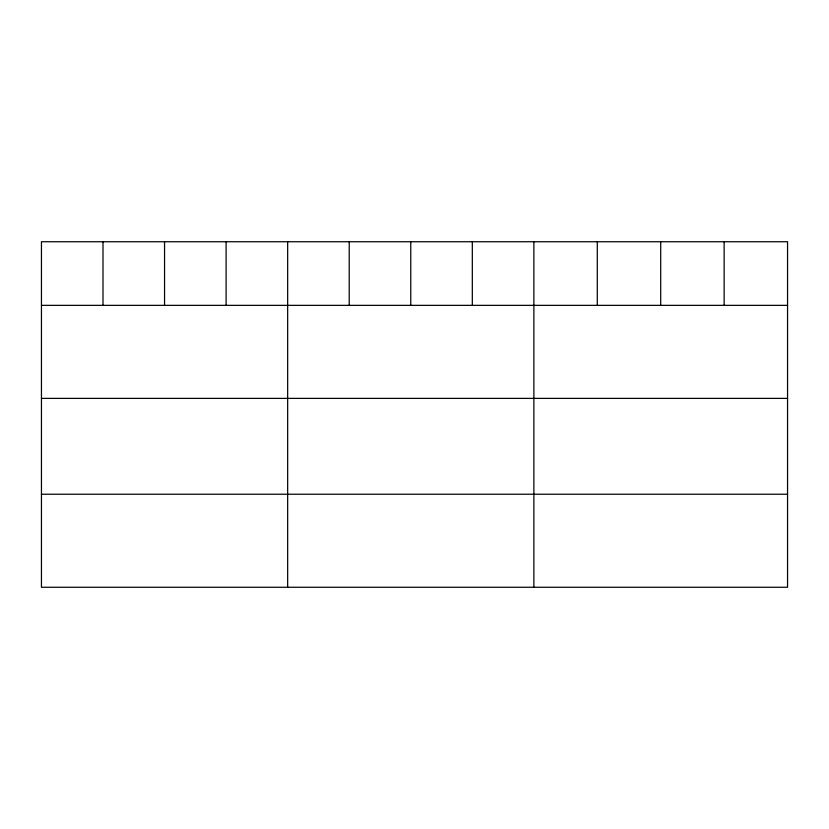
<?xml version="1.0" encoding="UTF-8"?>
<svg xmlns="http://www.w3.org/2000/svg" width="829" height="829" viewBox="0 0 829 829"><rect width="100%" height="100%" fill="white"/><g stroke="black" fill="none" stroke-linecap="round" stroke-linejoin="round"><path stroke-width="1.24" d="M787.55 305.352L787.55 587.264L41.45 587.264L41.45 241.736L787.55 241.736L787.55 305.352L41.45 305.352M41.45 398.386L787.55 398.386M41.45 494.229L787.55 494.229M724.131 241.736L724.131 305.352M660.713 241.736L660.713 305.352M597.294 241.736L597.294 305.352M533.876 241.736L533.876 587.264M472.323 241.736L472.323 305.352M410.769 241.736L410.769 305.352M349.216 241.736L349.216 305.352M287.663 241.736L287.663 587.264M226.11 241.736L226.11 305.352M164.556 241.736L164.556 305.352M103.003 241.736L103.003 305.352"/></g></svg>
